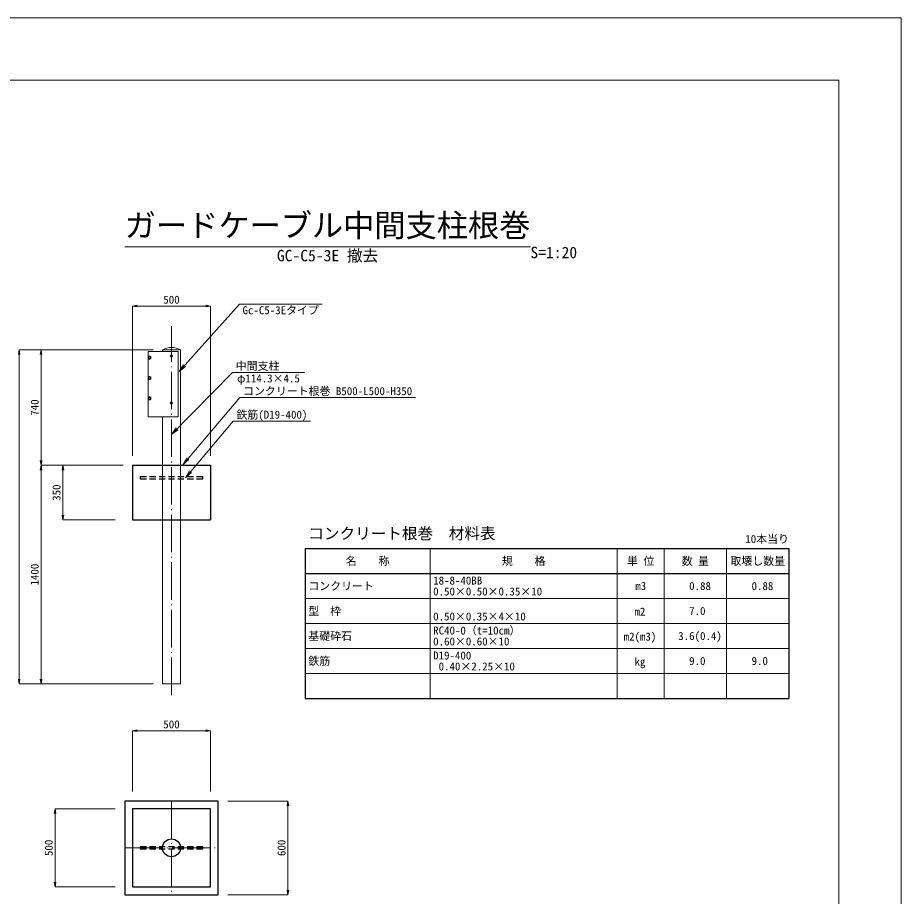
# Model space of a CAD drawing. Units: millimetres at full size, sheet at 1:20. Extents: x 0 to 16820, y 0 to 11880.
# Drawn here: x 11158 to 16820, y 6253 to 11880 of the extents above; entities that cross this region are included whole.
import ezdxf
from ezdxf.enums import TextEntityAlignment as Align

# ---------------------------------------------------------------- set-up
doc = ezdxf.new("R2010")
doc.units = ezdxf.units.MM
doc.header["$LTSCALE"] = 20
doc.linetypes.add('LONG_DASHED_DOTTED', pattern=[15.25, 12, -1.5, 0.25, -1.5])
doc.linetypes.add('USER1', pattern=[3, 2, -1])
for name, color, linetype, lineweight in [('D-MTR-FRAM', 7, 'Continuous', 25), ('D-MTR-LINE', 7, 'Continuous', 13), ('D-STR', 1, 'Continuous', 25), ('D-STR-DIM', 7, 'Continuous', 13), ('D-STR-TXT', 7, 'Continuous', 13), ('V-nasSTD', 7, 'Continuous', 13)]:
    doc.layers.add(name, color=color, linetype=linetype, lineweight=lineweight)
doc.layers.add('D-MTR-TXT', color=7, linetype='Continuous')
doc.styles.add('ＭＳ ゴシック', font='')
doc.styles.get('ＭＳ ゴシック').set_extended_font_data('MS Gothic')

# ---------------------------------------------------------------- blocks, each defined once
blk = doc.blocks.new('open_arrow')
at = {"color": 0, "linetype": 'Continuous', "lineweight": -2}
blk.add_lwpolyline([(7.5, 1.25), (0, 0), (7.5, -1.25)], dxfattribs=at)

msp = doc.modelspace()

# ---------------------------------------------------------------- linework, layer by layer
at = {"layer": 'D-MTR-FRAM'}
for p, q in [((13000, 8480), (16100, 8480)), ((13000, 8480), (13000, 7520)), ((16100, 8480), (16100, 7520)), ((13000, 8320), (16100, 8320)), ((13000, 7520), (16100, 7520))]:
    msp.add_line(p, q, dxfattribs=at)
at = {"layer": 'D-MTR-FRAM', "lineweight": 13}
for p, q in [((15700, 8480), (15700, 7520)), ((13000, 7680), (16100, 7680))]:
    msp.add_line(p, q, dxfattribs=at)
at = {"layer": 'D-MTR-LINE'}
for p, q in [((13800, 8480), (13800, 7520)), ((15000, 8480), (15000, 7520)), ((15300, 8480), (15300, 7520)), ((13000, 8160), (16100, 8160)), ((13000, 8000), (16100, 8000)), ((13000, 7840), (16100, 7840))]:
    msp.add_line(p, q, dxfattribs=at)
at = {"layer": 'D-STR', "color": 3, "linetype": 'LONG_DASHED_DOTTED', "lineweight": 13}
for p, q in [((12143.16, 7541.81), (12143.16, 9903.87)), ((12143.16, 6862.84), (12143.16, 6262.84)), ((11843.16, 6562.84), (12443.16, 6562.84))]:
    msp.add_line(p, q, dxfattribs=at)
at = {"layer": 'D-STR', "lineweight": 13}
for p, q in [((11993.85, 9322.9), (11993.85, 9742.9)), ((11993.85, 9742.9), (12185.85, 9742.9)), ((12086.01, 9752.9), (12200.31, 9752.9)), ((12086.01, 9742.9), (12086.01, 9752.9)), ((12185.85, 9322.9), (12185.85, 9742.9)), ((12200.31, 9012.9), (12200.31, 9752.9)), ((11993.85, 9322.9), (12185.85, 9322.9)), ((12086.01, 9012.9), (12086.01, 9322.9)), ((12086.01, 9012.9), (12086.01, 7612.9)), ((12200.31, 7612.9), (12200.31, 9012.9)), ((12086.01, 7612.9), (12200.31, 7612.9))]:
    msp.add_line(p, q, dxfattribs=at)
at = {"layer": 'D-STR'}
for p, q in [((11893.16, 9012.9), (12393.16, 9012.9)), ((11893.16, 9012.9), (11893.16, 8662.9)), ((12393.16, 9012.9), (12393.16, 8662.9)), ((11893.16, 8662.9), (12393.16, 8662.9))]:
    msp.add_line(p, q, dxfattribs=at)
at = {"layer": 'D-STR', "linetype": 'USER1'}
for p, q in [((11943.16, 8939.3), (11943.16, 8926.5)), ((12343.16, 8939.3), (11943.16, 8939.3)), ((11943.16, 8926.5), (12343.16, 8926.5)), ((12343.16, 8926.5), (12343.16, 8939.3))]:
    msp.add_line(p, q, dxfattribs=at)
at = {"layer": 'D-STR'}
for points in [[(11843.16, 6262.84), (12443.16, 6262.84), (12443.16, 6862.84), (11843.16, 6862.84)], [(11893.16, 6312.84), (12393.16, 6312.84), (12393.16, 6812.84), (11893.16, 6812.84)]]:
    msp.add_lwpolyline(points, close=True, dxfattribs=at)
at = {"layer": 'D-STR', "linetype": 'USER1'}
msp.add_lwpolyline([(12343.16, 6556.44), (12343.16, 6569.24), (11943.16, 6569.24), (11943.16, 6556.44)], close=True, dxfattribs=at)
at = {"layer": 'D-STR', "lineweight": 13}
for centre, radius in [((12001.68, 9702.9), 5.5), ((12143.05, 9712.9), 7.5), ((12001.68, 9572.9), 5.5), ((12001.68, 9442.9), 5.5), ((12143.05, 9412.9), 7.5)]:
    msp.add_circle(centre, radius, dxfattribs=at)
at = {"layer": 'D-STR'}
msp.add_circle((12143.16, 6562.84), 57.15, dxfattribs=at)
at = {"layer": 'D-STR', "lineweight": 13}
for centre, radius, start, end in [((12143.16, 9652.14), 115.84, 60.43883, 119.56117), ((12001.68, 9702.9), 10, 218.43321, 141.56679), ((12001.68, 9572.9), 10, 218.43321, 141.56679), ((12001.68, 9442.9), 10, 218.43321, 141.56679)]:
    msp.add_arc(centre, radius, start, end, dxfattribs=at)
at = {"layer": 'D-STR-DIM'}
for p, q in [((11893.16, 10032.9), (12393.16, 10032.9)), ((11893.16, 9072.9), (11893.16, 10032.9)), ((12393.16, 9072.9), (12393.16, 10032.9)), ((11167.28, 7612.9), (11167.28, 9752.9)), ((12026.01, 9752.9), (11167.28, 9752.9)), ((11307.28, 9012.9), (11307.28, 9752.9)), ((12026.01, 9752.9), (11307.28, 9752.9)), ((11833.16, 9012.9), (11307.28, 9012.9)), ((11307.28, 7612.9), (11307.28, 9012.9)), ((11833.16, 9012.9), (11307.28, 9012.9)), ((11447.28, 8662.9), (11447.28, 9012.9)), ((11833.16, 9012.9), (11447.28, 9012.9)), ((11783.16, 8662.9), (11447.28, 8662.9)), ((12026.01, 7612.9), (11167.28, 7612.9)), ((12026.01, 7612.9), (11307.28, 7612.9)), ((11893.16, 7312.84), (12393.16, 7312.84)), ((11893.16, 6922.84), (11893.16, 7312.84)), ((12393.16, 6922.84), (12393.16, 7312.84)), ((12503.16, 6862.84), (12889.05, 6862.84)), ((12889.05, 6262.84), (12889.05, 6862.84)), ((11397.28, 6312.84), (11397.28, 6812.84)), ((11783.16, 6812.84), (11397.28, 6812.84)), ((11783.16, 6312.84), (11397.28, 6312.84)), ((12503.16, 6262.84), (12889.05, 6262.84))]:
    msp.add_line(p, q, dxfattribs=at)
for points in [[(12192.35, 9614.63), (12578.05, 10045.24), (13108.05, 10045.24)], [(12143.16, 9210.88), (12534.78, 9608.53), (12994.78, 9608.53)], [(12215.24, 9016.56), (12581.08, 9447.17), (13706.08, 9447.17)], [(12233.76, 8933.22), (12539.11, 9296.35), (13034.11, 9296.35)]]:
    msp.add_lwpolyline(points, dxfattribs=at)
at = {"layer": 'D-STR-TXT'}
msp.add_line((11843.16, 10412.9), (14443.16, 10412.9), dxfattribs=at)
at = {"layer": 'V-nasSTD'}
for p, q in [((16820, 11880), (0, 11880)), ((16820, 0), (16820, 11880)), ((16420, 11480), (400, 11480)), ((16420, 400), (16420, 11480))]:
    msp.add_line(p, q, dxfattribs=at)

# ---------------------------------------------------------------- block references
at = {"layer": 'D-STR-DIM', "xscale": 4, "yscale": 4}
for p in [(11893.16, 10032.9), (11893.16, 7312.84)]:
    msp.add_blockref('open_arrow', p, dxfattribs=at)
at = {"layer": 'D-STR-DIM'}
for p, xscale, yscale, rotation in [((12393.16, 10032.9), 4, 4, 180), ((11167.28, 9752.9), 4, 4, 270), ((11307.28, 9752.9), 4, 4, 270), ((12192.35, 9614.63), 6.67, 6.67, 48.1), ((12143.16, 9210.88), 6.67, 6.67, 45.4), ((12215.24, 9016.56), 6.67, 6.67, 49.6), ((11307.28, 9012.9), 4, 4, 90), ((11307.28, 9012.9), 4, 4, 270), ((11447.28, 9012.9), 4, 4, 270), ((12233.76, 8933.22), 6.67, 6.67, 49.9), ((11447.28, 8662.9), 4, 4, 90), ((11167.28, 7612.9), 4, 4, 90), ((11307.28, 7612.9), 4, 4, 90), ((12393.16, 7312.84), 4, 4, 180), ((12889.05, 6862.84), 4, 4, 270), ((11397.28, 6812.84), 4, 4, 270), ((11397.28, 6312.84), 4, 4, 90), ((12889.05, 6262.84), 4, 4, 90)]:
    msp.add_blockref('open_arrow', p, dxfattribs=dict(at, xscale=xscale, yscale=yscale, rotation=rotation))

# ---------------------------------------------------------------- texts
at = {"layer": 'D-MTR-TXT', "style": 'ＭＳ ゴシック'}
msp.add_text('コンクリート根巻\u3000材料表', height=73.31, dxfattribs=at).set_placement((13020, 8517.91), align=Align.BOTTOM_LEFT)
msp.add_text('10本当り', height=51.32, dxfattribs=at).set_placement((16100, 8500), align=Align.BOTTOM_RIGHT)
for s, p in [('名\u3000\u3000称', (13400, 8400)), ('規    格', (14400, 8400)), ('単 位', (15150, 8400)), ('数 量', (15500, 8400)), ('取壊し数量', (15900, 8400)), ('m3', (15150, 8240)), ('m2', (15145.26, 8076.09)), ('m2(m3)', (15145.26, 7916.09)), ('3.6(0.4)', (15529.99, 7920)), ('kg', (15145.26, 7756.09))]:
    msp.add_text(s, height=51.32, dxfattribs=at).set_placement(p, align=Align.MIDDLE_CENTER)
for s, p in [('コンクリート', (13020, 8240)), ('18-8-40BB', (13820, 8275)), ('0.50×0.50×0.35×10', (13820, 8205)), ('型\u3000枠', (13020, 8080)), ('0.50×0.35×4×10', (13820, 8045)), ('RC40-0（t=10cm）', (13820, 7955)), ('基礎砕石', (13020, 7920)), ('0.60×0.60×10', (13820, 7885)), ('D19-400', (13820, 7795)), ('鉄筋', (13020, 7760)), (' 0.40×2.25×10', (13820, 7725))]:
    msp.add_text(s, height=51.32, dxfattribs=at).set_placement(p, align=Align.MIDDLE_LEFT)
for s, p in [('0.88', (15600, 8240)), ('0.88', (16000, 8240)), ('7.0 ', (15600, 8080)), ('9.0 ', (15600, 7760)), ('9.0 ', (16000, 7760))]:
    msp.add_text(s, height=51.32, dxfattribs=at).set_placement(p, align=Align.MIDDLE_RIGHT)
at = {"layer": 'D-STR-DIM', "style": 'ＭＳ ゴシック'}
for s, p in [('500', (12143.16, 10032.9)), ('Gc-C5-3Eタイプ', (12843.05, 9965.24)), ('中間支柱', (12694.78, 9608.53)), ('φ114.3×4.5', (12764.78, 9528.53)), ('コンクリート根巻 B500-L500-H350', (13143.58, 9447.17)), ('鉄筋(D19-400)', (12786.61, 9296.35)), ('500', (12143.16, 7312.84))]:
    msp.add_text(s, height=51.32, dxfattribs=at).set_placement(p, align=Align.BOTTOM_CENTER)
for s, p in [('740', (11307.28, 9382.9)), ('350', (11447.28, 8837.9)), ('1400', (11307.28, 8312.9)), ('500', (11397.28, 6562.84)), ('600', (12889.05, 6562.84))]:
    msp.add_text(s, height=51.32, rotation=90, dxfattribs=at).set_placement(p, align=Align.BOTTOM_CENTER)
at = {"layer": 'D-STR-TXT', "style": 'ＭＳ ゴシック'}
msp.add_text('ガードケーブル中間支柱根巻', height=146.6, dxfattribs=at).set_placement((13143.16, 10432.9), align=Align.BOTTOM_CENTER)
msp.add_text('GC-C5-3E 撤去', height=73.31, dxfattribs=at).set_placement((13143.16, 10392.9), align=Align.TOP_CENTER)
msp.add_text('S=1:20', height=73.31, dxfattribs=at).set_placement((14443.16, 10412.9), align=Align.TOP_LEFT)

doc.saveas('drawing.dxf')
